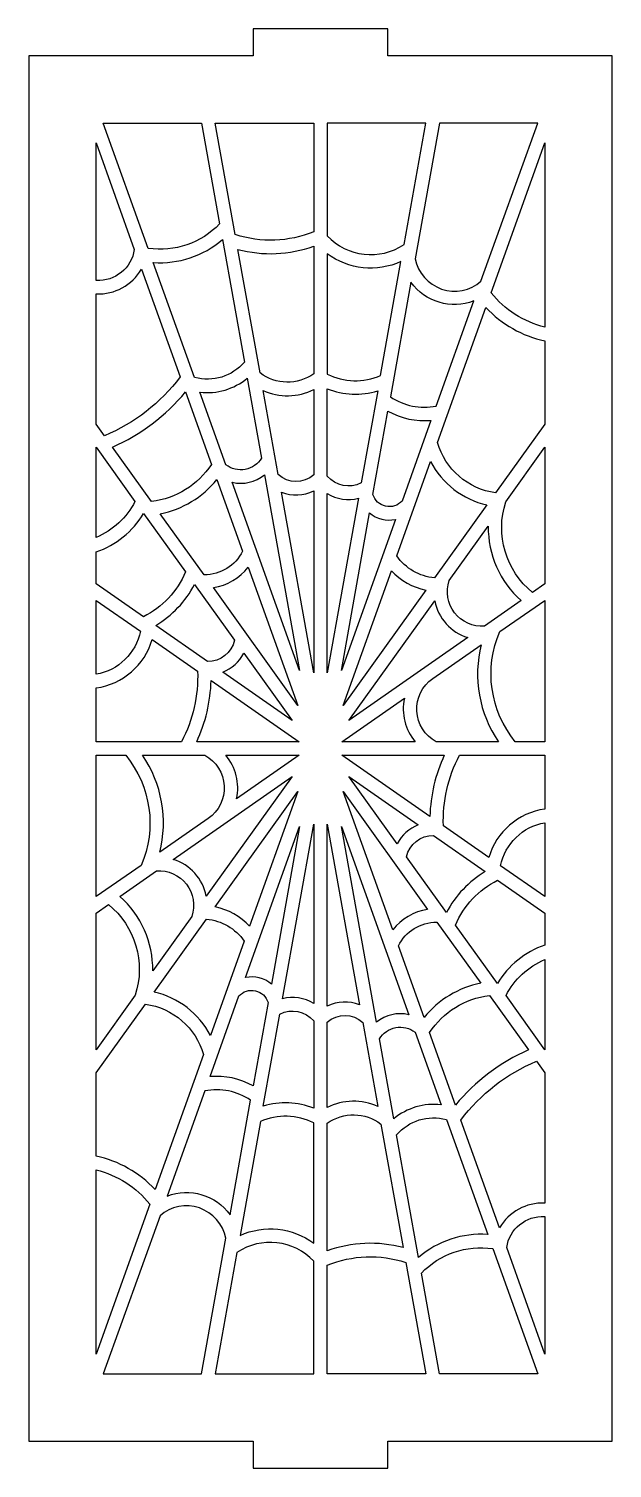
# Model space of a CAD drawing. Header units: millimetres. Extents: x -22 to 22, y -2 to 105.
import ezdxf

# ---------------------------------------------------------------- set-up
doc = ezdxf.new("R2010")
doc.units = ezdxf.units.MM
doc.layers.get('0').update_dxf_attribs({"linetype": 'CONTINUOUS'})

msp = doc.modelspace()

# ---------------------------------------------------------------- linework, layer by layer
msp.add_lwpolyline([(-5, -2), (5, -2), (5, 0), (21.65, 0), (21.65, 102.9), (5, 102.9), (5, 104.9), (-5, 104.9), (-5, 102.9), (-21.65, 102.9), (-21.65, 0), (-5, 0)], close=True)
for points in [[(-16.12, 97.9), (-8.83, 97.9), (-7.49, 90.41, -0.241278), (-12.78, 88.59)], [(-7.82, 97.9), (-0.5, 97.9), (-0.5, 89.83, -0.17919), (-6.33, 89.62)], [(0.5, 89.53, 0.367713), (6.2, 88.88), (7.82, 97.9), (0.5, 97.9)], [(7.03, 87.82, 0.577912), (11.91, 86.15), (16.12, 97.9), (8.83, 97.9)], [(-16.65, 86.21), (-16.65, 96.42), (-13.82, 88.52, -0.390512)], [(16.65, 96.42), (16.65, 82.74, -0.164136), (12.66, 85.3)], [(-12.41, 87.54, 0.19645), (-7.28, 89.24), (-5.65, 80.14, -0.287854), (-9.34, 79)], [(-6.14, 88.52, 0.15347), (-0.5, 88.76), (-0.5, 79.28, -0.327561), (-4.49, 79.34)], [(0.5, 79.25, 0.219799), (4.46, 79.15), (5.97, 87.61, -0.272306), (0.5, 88.19)], [(-16.65, 75.53), (-16.65, 85.21, 0.279242), (-13.29, 87.05), (-10.42, 79.04, -0.134157), (-16.03, 74.68)], [(5.19, 77.57, 0.201064), (8.59, 76.88), (11.38, 84.69, -0.34204), (6.71, 86.08)], [(16.65, 81.72), (16.65, 75.53), (12.99, 70.43, -0.293483), (8.68, 74.18), (12.28, 84.21, 0.153368)], [(-8.95, 77.91, 0.206179), (-5.44, 78.95), (-4.37, 73.02, -0.446467), (-7.02, 72.52)], [(-4.26, 78.04, 0.225878), (-0.5, 78.11), (-0.5, 71.77, -0.382552), (-3.14, 71.8)], [(4.25, 78.01), (3.03, 71.17, -0.341568), (0.5, 71.67), (0.5, 78.16, 0.168838)], [(-15.44, 73.84, 0.118695), (-10.02, 77.93), (-8.1, 72.55, -0.223584), (-12.54, 69.8)], [(8.2, 75.82), (6.06, 69.83, -0.584088), (3.89, 70.32), (5, 76.51, 0.153)], [(-16.65, 73.82), (-13.77, 69.8, -0.177789), (-16.65, 67.12)], [(16.65, 73.82), (16.65, 63.67), (15.74, 63.03, -0.308764), (13.75, 69.77)], [(8.17, 72.77, 0.220227), (12.35, 69.54), (8.47, 64.12, -0.220459), (5.66, 65.75)], [(-6.56, 71.22, 0.231397), (-4.15, 71.78), (-1.55, 57.25)], [(-11.89, 68.89, 0.177017), (-7.69, 71.42), (-5.78, 66.11, -0.289496), (-8.63, 64.35)], [(-2.9, 70.49, 0.211074), (-0.5, 70.58), (-0.5, 57.07)], [(2.82, 70.03), (0.5, 57.07), (0.5, 70.38, 0.196435)], [(-16.65, 63.67), (-16.65, 66.05, 0.174119), (-13.13, 68.9), (-10.01, 64.56, -0.174978), (-13.14, 61.23)], [(5.56, 68.46), (1.55, 57.25), (3.64, 68.95, 0.229261)], [(14.89, 62.44), (12.16, 60.54, -0.538205), (9.55, 63.92), (12.45, 67.96, 0.218461)], [(-7.95, 63.4, 0.188241), (-5.36, 64.92), (-1.68, 54.65)], [(5.26, 64.65, 0.154224), (7.81, 63.21), (1.68, 54.65)], [(-12.23, 60.59, 0.138058), (-9.35, 63.63), (-6.38, 59.49, -0.347889), (-8.38, 57.9)], [(-16.65, 56.96), (-16.65, 62.45), (-13.37, 60.16, -0.308173)], [(10.93, 59.69), (2.1, 53.53), (8.48, 62.42, 0.278345)], [(16.65, 62.45), (16.65, 51.95), (14.46, 51.95, -0.280944), (13.31, 60.13)], [(-16.65, 51.95), (-16.65, 55.95, 0.294739), (-12.49, 59.55), (-9.12, 57.2, -0.129602), (-10.31, 51.95)], [(8.33, 56.65), (11.93, 59.16, 0.214604), (13.21, 51.95), (8.58, 51.95, -0.556058)], [(-7.25, 57.12, 0.177647), (-5.69, 58.52), (-2.1, 53.53)], [(-8.12, 56.5), (-1.59, 51.95), (-9.19, 51.95, 0.102216)], [(1.59, 51.95), (6.23, 55.18, 0.232965), (7.03, 51.95)], [(-16.65, 40.45), (-16.65, 50.95), (-14.46, 50.95, -0.280944), (-13.31, 42.77)], [(-8.33, 46.25), (-11.93, 43.74, 0.214604), (-13.21, 50.95), (-8.58, 50.95, -0.556058)], [(-1.59, 50.95), (-6.23, 47.72, 0.232965), (-7.03, 50.95)], [(8.12, 46.4), (1.59, 50.95), (9.19, 50.95, 0.102216)], [(16.65, 50.95), (16.65, 46.95, 0.294739), (12.49, 43.35), (9.12, 45.7, -0.129602), (10.31, 50.95)], [(-10.93, 43.21), (-2.1, 49.37), (-8.48, 40.48, 0.278345)], [(7.25, 45.78, 0.177647), (5.69, 44.38), (2.1, 49.37)], [(-5.26, 38.25, 0.154224), (-7.81, 39.69), (-1.68, 48.25)], [(7.95, 39.5, 0.188241), (5.36, 37.98), (1.68, 48.25)], [(-5.56, 34.44), (-1.55, 45.65), (-3.64, 33.95, 0.229261)], [(-2.82, 32.87), (-0.5, 45.83), (-0.5, 32.52, 0.196435)], [(2.9, 32.41, 0.211074), (0.5, 32.32), (0.5, 45.83)], [(6.56, 31.68, 0.231397), (4.15, 31.12), (1.55, 45.65)], [(12.23, 42.31, 0.138058), (9.35, 39.27), (6.38, 43.41, -0.347889), (8.38, 45)], [(16.65, 45.94), (16.65, 40.45), (13.37, 42.74, -0.308173)], [(-14.89, 40.46), (-12.16, 42.36, -0.538205), (-9.55, 38.98), (-12.45, 34.94, 0.218461)], [(16.65, 39.23), (16.65, 36.85, 0.174119), (13.13, 34), (10.01, 38.34, -0.174978), (13.14, 41.67)], [(-16.65, 29.08), (-16.65, 39.23), (-15.74, 39.87, -0.308764), (-13.75, 33.13)], [(-8.17, 30.13, 0.220227), (-12.35, 33.36), (-8.47, 38.78, -0.220459), (-5.66, 37.15)], [(11.89, 34.01, 0.177017), (7.69, 31.48), (5.78, 36.79, -0.289496), (8.63, 38.55)], [(16.65, 29.08), (13.77, 33.1, -0.177789), (16.65, 35.78)], [(-8.2, 27.08), (-6.06, 33.07, -0.584088), (-3.89, 32.58), (-5, 26.39, 0.153)], [(-16.65, 21.18), (-16.65, 27.37), (-12.99, 32.47, -0.293483), (-8.68, 28.72), (-12.28, 18.69, 0.153368)], [(15.44, 29.06, 0.118695), (10.02, 24.97), (8.1, 30.35, -0.223584), (12.54, 33.1)], [(-4.25, 24.89), (-3.03, 31.73, -0.341568), (-0.5, 31.23), (-0.5, 24.74, 0.168838)], [(4.26, 24.86, 0.225878), (0.5, 24.79), (0.5, 31.13, -0.382552), (3.14, 31.1)], [(8.95, 24.99, 0.206179), (5.44, 23.95), (4.37, 29.88, -0.446467), (7.02, 30.38)], [(16.65, 27.37), (16.65, 17.69, 0.279242), (13.29, 15.85), (10.42, 23.86, -0.134157), (16.03, 28.22)], [(-5.19, 25.33, 0.201064), (-8.59, 26.02), (-11.38, 18.21, -0.34204), (-6.71, 16.82)], [(-0.5, 23.65, 0.219799), (-4.46, 23.75), (-5.97, 15.29, -0.272306), (-0.5, 14.71)], [(6.14, 14.38, 0.15347), (0.5, 14.14), (0.5, 23.62, -0.327561), (4.49, 23.56)], [(12.41, 15.36, 0.19645), (7.28, 13.66), (5.65, 22.76, -0.287854), (9.34, 23.9)], [(-16.65, 6.48), (-16.65, 20.16, -0.164136), (-12.66, 17.6)], [(-7.03, 15.08, 0.577912), (-11.91, 16.75), (-16.12, 5), (-8.83, 5)], [(16.65, 16.69), (16.65, 6.48), (13.82, 14.38, -0.390512)], [(-0.5, 13.37, 0.367713), (-6.2, 14.02), (-7.82, 5), (-0.5, 5)], [(16.12, 5), (8.83, 5), (7.49, 12.49, -0.241278), (12.78, 14.31)], [(7.82, 5), (0.5, 5), (0.5, 13.07, -0.17919), (6.33, 13.28)]]:
    msp.add_lwpolyline(points, format="xyb", close=True)

doc.saveas('drawing.dxf')
